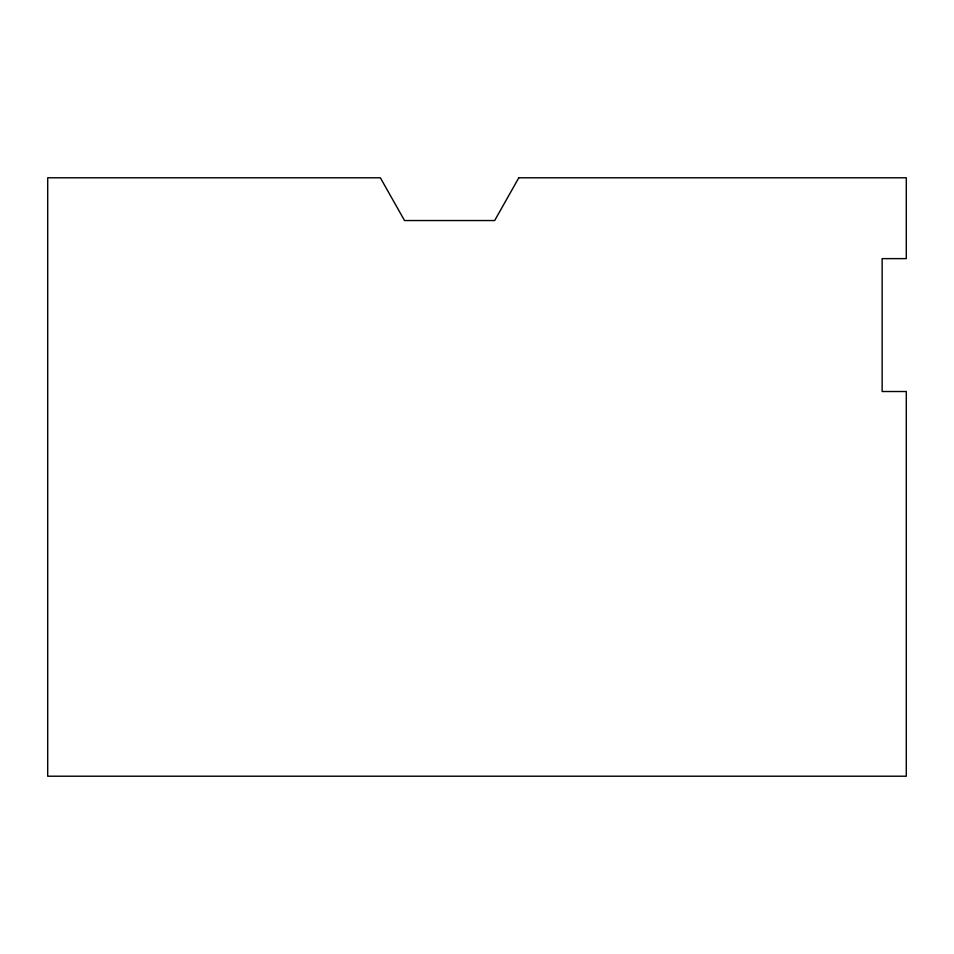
<?xml version="1.0" encoding="UTF-8"?>
<svg xmlns="http://www.w3.org/2000/svg" width="954" height="954" viewBox="0 0 954 954"><rect width="100%" height="100%" fill="white"/><g stroke="black" fill="none" stroke-linecap="round" stroke-linejoin="round"><path stroke-width="1.43" d="M518.809 177.79L494.661 220.541L404.52 220.541L380.36 177.79L47.7 177.79L47.7 776.21L906.3 776.21L906.3 391.51L882.14 391.51L882.14 258.629L906.3 258.629L906.3 177.79L518.809 177.79"/></g></svg>
